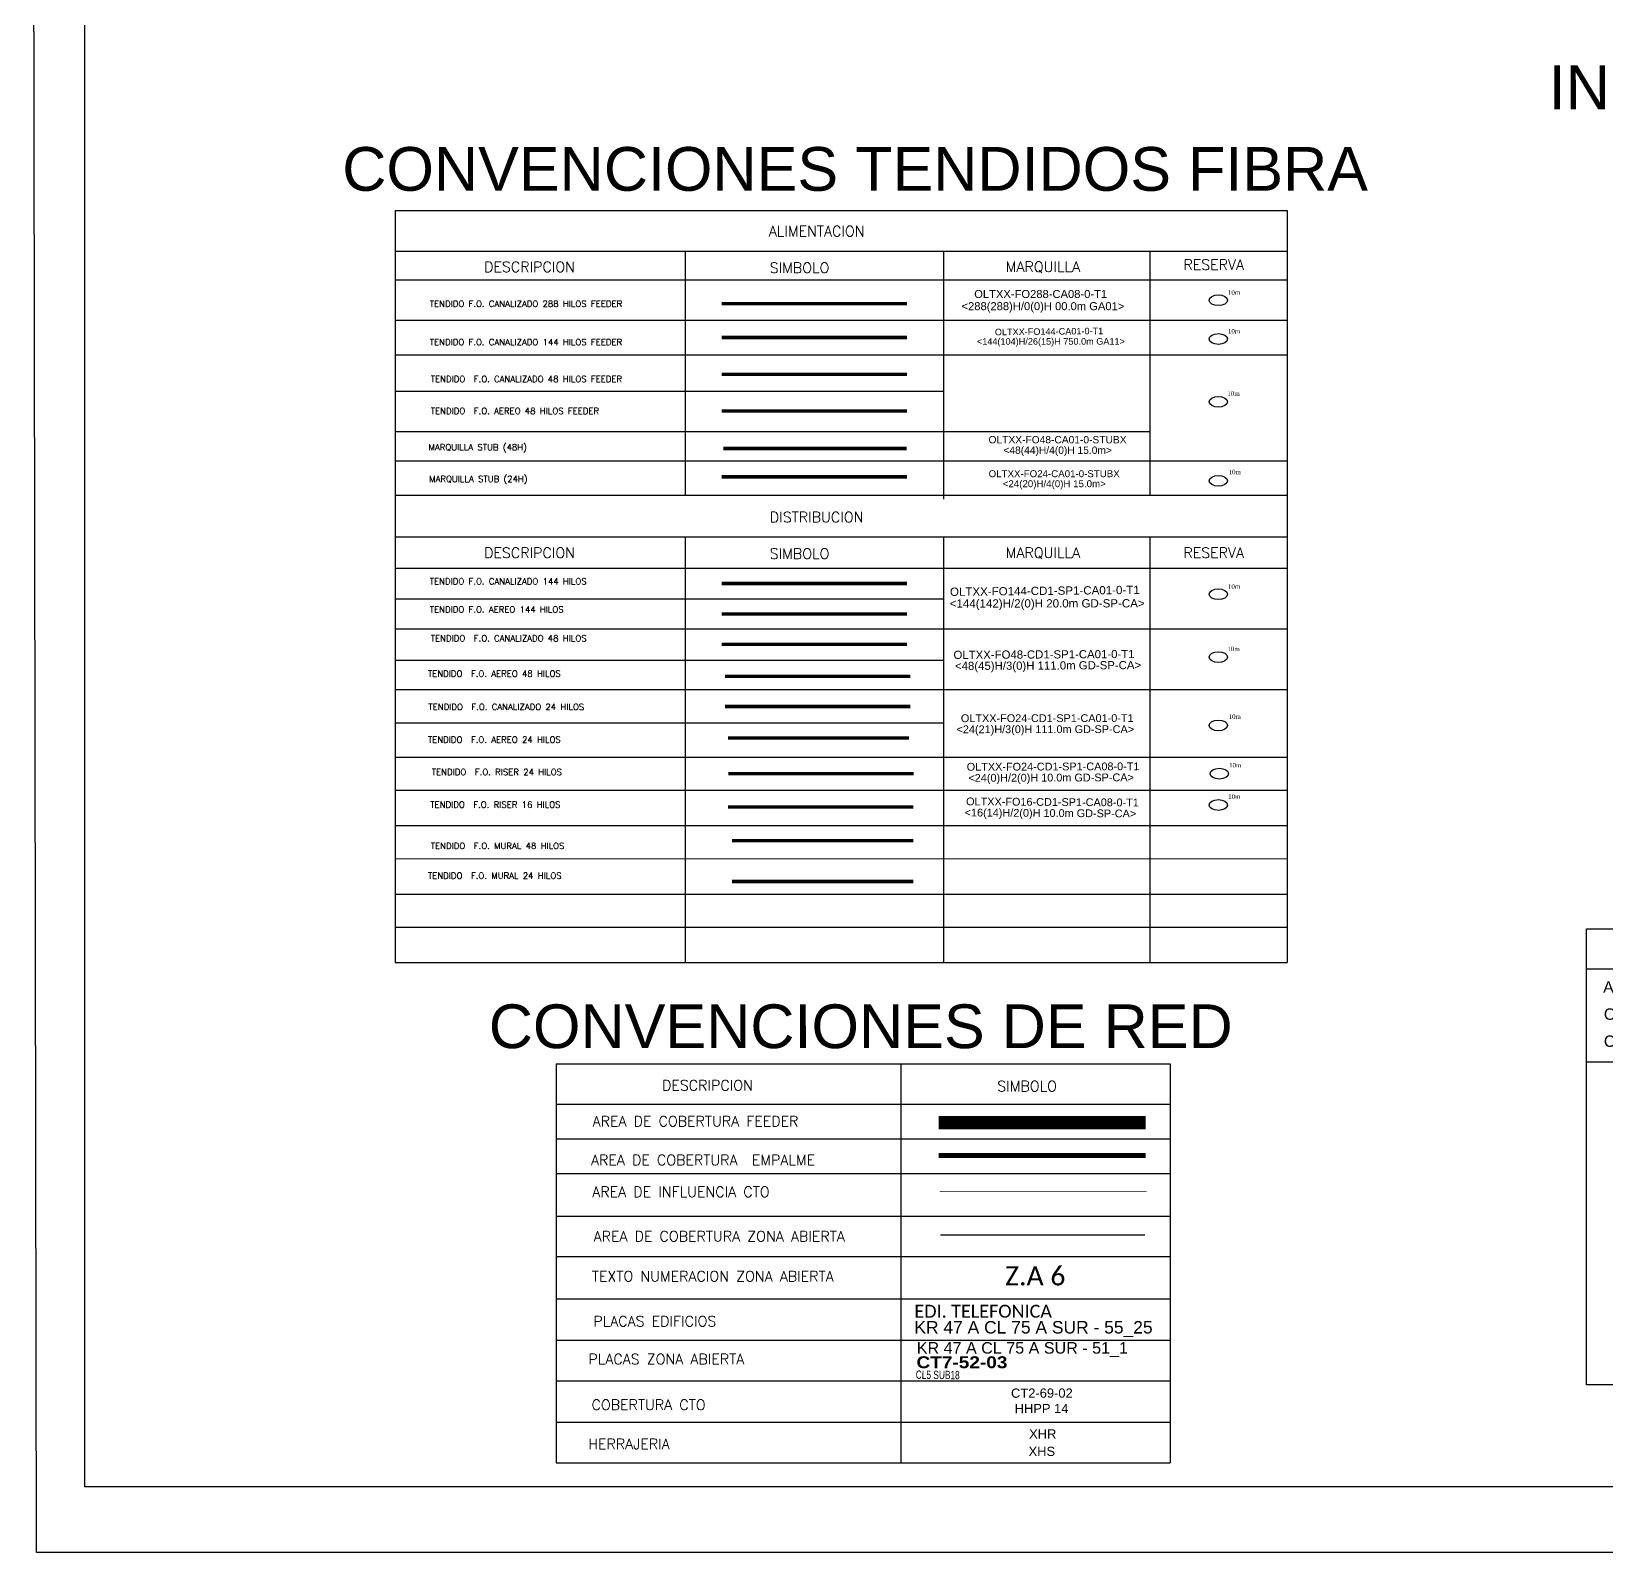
# Model space of a CAD drawing. Header units: inches. Extents: x -75.59 to -67.86, y 4.63 to 13.89.
# Drawn here: x -75.587852 to -75.587094, y 6.270697 to 6.271429 of the extents above; entities that cross this region are included whole.
import ezdxf
from ezdxf.enums import TextEntityAlignment as Align

# ---------------------------------------------------------------- set-up
doc = ezdxf.new("R2010")
doc.units = ezdxf.units.IN
doc.header["$MEASUREMENT"] = 0
doc.linetypes.add('DASHED', pattern=[0.75, 0.5, -0.25])
for name, color, linetype, lineweight in [('CB 144 H AER', 5, 'DASHED', 0), ('CB 24 H AER', 3, 'DASHED', 0), ('CB 24 H CAN', 3, 'Continuous', 0), ('CB 48 H AER', 1, 'DASHED', 0), ('CB 48 H AER_FEE', 1, 'DASHED', 0), ('CB 48 H CAN', 1, 'Continuous', 0), ('CB 48 H CAN_FEE', 1, 'Continuous', 0), ('CB RISER 16 H', 6, 'Continuous', 0), ('CB RISER 24 H', 6, 'Continuous', 0), ('MARQUILLA F.O 24', 3, 'Continuous', 0), ('MARQUILLA RISER 16', 6, 'Continuous', 0), ('MARQUILLA RISER 24', 6, 'Continuous', 0), ('MARQUILLA STUB', 3, 'Continuous', 15), ('MARQUILLA STUB 24', 3, 'Continuous', 15), ('MARQUILLA STUB 48', 1, 'Continuous', 15), ('TEXTO OBRA CIVIL', 1, 'Continuous', 0)]:
    doc.layers.add(name, color=color, linetype=linetype, lineweight=lineweight)
for name, color, linetype in [('CB 144 H CAN', 5, 'Continuous'), ('CB 144 H CAN_FEE', 5, 'Continuous'), ('CB 24 H MURAL', 3, 'Continuous'), ('CB 288 H CAN_FEE', 15, 'Continuous'), ('CB 48 H MURAL', 1, 'Continuous'), ('COBERTURA CTO', 30, 'Continuous'), ('COBERTURA EMPALME', 2, 'Continuous'), ('COBERTURA FEEDER', 122, 'Continuous'), ('COBERTURA ZONA ABIERTA', 30, 'Continuous'), ('HERRAJERIA', 30, 'Continuous'), ('MARQUILLA F.O 144', 5, 'Continuous'), ('MARQUILLA F.O 144_FEE', 5, 'Continuous'), ('MARQUILLA F.O 288_FEE', 15, 'Continuous'), ('MARQUILLA F.O 48', 1, 'Continuous'), ('PLACAS INT', 6, 'Continuous'), ('PLACAS ZONA ABIERTA', 8, 'Continuous'), ('RESERVA F.O 144', 5, 'Continuous'), ('RESERVA F.O 24', 3, 'Continuous'), ('RESERVA F.O 288', 15, 'Continuous'), ('RESERVA F.O 48', 1, 'Continuous'), ('RESERVA RISER F.O 16', 6, 'Continuous'), ('RESERVA RISER F.O 24', 6, 'Continuous'), ('TEXLABEL', 4, 'Continuous')]:
    doc.layers.add(name, color=color, linetype=linetype)
doc.styles.add('ARIAL', font='arial.ttf')
doc.styles.add('ARIAL_BLACK', font='')
doc.styles.add('BOOK', font='BOOKOS.TTF')
doc.styles.add('Legend', font='calibri.ttf')
doc.styles.add('romans', font='romans.shx', dxfattribs={"height": 0.5})
doc.styles.get("Standard").update_dxf_attribs({"font": 'arial.ttf'})
doc.styles.get('ARIAL_BLACK').set_extended_font_data('Arial Black', bold=True)
doc.linetypes.add('FENCELINE1', pattern='A,0.25,-0.1,[133,ltypeshp.shx,S=0.1,R=0,X=-0.1,Y=0],-0.1,1', length=1.45)

# ---------------------------------------------------------------- blocks, each defined once
blk = doc.blocks.new('MARQUILLA 24')
at = {"layer": 'MARQUILLA F.O 24', "style": 'ARIAL'}
for tag, height, oblique, p in [('IDENTIFICACIONCABLEFIBRA', 0.6981626117769962, 1.383453351877506e-09, (0, 0.5357137996027088)), ('CAPACIDADFIBRA', 0.6981626116966985, 8.300879983380582e-09, (-0.1794536483939737, -0.5439291556110764))]:
    blk.add_attdef(tag, text='', height=height, rotation=359.8296068828643, dxfattribs=dict(at, oblique=oblique)).set_placement(p, align=Align.MIDDLE)
blk = doc.blocks.new('MARQUILLA RISER 16')
at = {"layer": 'MARQUILLA RISER 16', "style": 'ARIAL'}
for tag, height, oblique, p in [('IDENTIFICACIONCABLEFIBRA', 0.4166479394754217, 1.383453351877506e-09, (0, 0.3197020966969616)), ('CAPACIDADFIBRA', 0.4166479394275017, 8.300879983380582e-09, (-0.1070939514320344, -0.3246048386730068))]:
    blk.add_attdef(tag, text='', height=height, rotation=359.829606883381, dxfattribs=dict(at, oblique=oblique)).set_placement(p, align=Align.MIDDLE)
blk = doc.blocks.new('MARQUILLA RISER 24')
at = {"layer": 'MARQUILLA RISER 24', "style": 'ARIAL'}
for tag, height, oblique, p in [('IDENTIFICACIONCABLEFIBRA', 0.4166479394754217, 1.383453351877506e-09, (0, 0.3197020966969616)), ('CAPACIDADFIBRA', 0.4166479394275017, 8.300879983380582e-09, (-0.1070939514320344, -0.3246048386730068))]:
    blk.add_attdef(tag, text='', height=height, rotation=359.829606883381, dxfattribs=dict(at, oblique=oblique)).set_placement(p, align=Align.MIDDLE)
blk = doc.blocks.new('*U489')
at = {"layer": 'MARQUILLA F.O 48', "style": 'ARIAL'}
for tag, height, oblique, p in [('IDENTIFICACIONCABLEFIBRA', 0.6981626117769962, 1.383453351877506e-09, (0.09175301971790974, 0.5448624500654446)), ('CAPACIDADFIBRA', 0.6981626116966985, 8.300879983380582e-09, (0.4337054083589464, -0.4916228507119778))]:
    blk.add_attdef(tag, text='', height=height, dxfattribs=dict(at, oblique=oblique)).set_placement(p, align=Align.MIDDLE)
blk = doc.blocks.new('PLACAS ZONA ABIERTA')
at = {"style": 'Legend'}
blk.add_text('CL 82 KR 79 - 03_3', height=9.999999999999996e-06, rotation=318.531676164398, dxfattribs=at).set_placement((-0.3734420614795608, -0.08028750239420576))
blk.add_attdef('NOMBRE_PREDIO', (0, 1.26844880572753), '', height=1.033109026708364, dxfattribs=at)
blk.add_attdef('DIRECCION_HHPP', (0, 0), '', height=1)
at = {"color": 215, "true_color": 0xa953a0, "style": 'ARIAL_BLACK'}
blk.add_attdef('CTO_ASOCIADA', (-0.02829619364968217, -1.263919226727536), '', height=1.033109026708364, dxfattribs=at)
at = {"color": 4, "width": 0.5609512004164231}
blk.add_attdef('SUBCLUSTER', text='', height=0.723176318695855, rotation=359.3318712310255, dxfattribs=at).set_placement((-0.09009229154242071, -2.181361449618537), (3.720037056192101, -2.225793560409346), align=Align.FIT)
at = {"color": 1, "flags": 1}
for tag, rotation, width, p, p2 in [('ATRIBUTO3', 359.661027574055, 0.5608408195662277, (0.02585137888564937, -3.107940409028018), (3.205474507582903, -3.126751866864782)), ('ATRIBUTO1', 359.5617923517989, 0.5711313144517894, (4.311835399562538, -2.199850211619659), (7.549761281152875, -2.224614889994517))]:
    blk.add_attdef(tag, text='', height=0.723176318695855, rotation=rotation, dxfattribs=dict(at, width=width)).set_placement(p, p2, align=Align.FIT)
at = {"color": 1, "width": 0.5609512004164231, "flags": 1}
blk.add_attdef('ATRIBUTO2', (7.891415999664378, -2.249992096587606), '', height=0.723176318695855, rotation=359.3318712310255, dxfattribs=at)
blk = doc.blocks.new('*U476')
at = {"layer": 'MARQUILLA STUB 24'}
for tag, height, style, p in [('DISTANCIATF', 1.8, 'romans', (0, 3.97687828387734)), ('CAPACIDADFIBRA', 1.6, 'ARIAL', (-4.547e-13, 1.535718535047635)), ('IDENTIFICACIONCABLEFIBRA', 1.6, 'ARIAL', (0, -1.402538520373125))]:
    blk.add_attdef(tag, text='', height=height, dxfattribs=dict(at, style=style)).set_placement(p, align=Align.MIDDLE)
blk = doc.blocks.new('MARQUILLA 144')
at = {"layer": 'MARQUILLA F.O 144', "style": 'ARIAL', "oblique": 1.383453351877506e-09}
blk.add_attdef('IDENTIFICACIONCABLEFIBRA', text='', height=0.6981626117769962, rotation=0.559875734261456, dxfattribs=at).set_placement((0.04219974612351507, 0.6298871603794396), align=Align.MIDDLE)
at = {"layer": 'MARQUILLA F.O 144', "style": 'ARIAL', "oblique": 8.300879983380582e-09}
blk.add_attdef('CAPACIDADFIBRA', text='', height=0.6981626116966985, dxfattribs=at).set_placement((0.2396590651478618, -0.5193817322142422), align=Align.MIDDLE)
blk = doc.blocks.new('RESERVA RISER 16')
at = {"layer": 'RESERVA RISER F.O 16', "linetype": 'ByBlock', "lineweight": 30}
blk.add_ellipse((0, 0), major_axis=(1.155851281713483, 0.0003712607545550343), ratio=0.5873088644412812, dxfattribs=at)
at = {"layer": 'RESERVA RISER F.O 16', "lineweight": 0, "style": 'BOOK'}
blk.add_attdef('RESERVA', (1.22577016975265, 0.7820944233098999), '', height=0.5725093120969081, rotation=0.03902316617520105, dxfattribs=at)
blk = doc.blocks.new('RESERVA 24 RISER')
at = {"layer": 'RESERVA RISER F.O 24', "linetype": 'ByBlock', "lineweight": 30}
blk.add_ellipse((0.1200862032844725, -0.09794149747779102), major_axis=(1.155851281713483, 0.0003712607545550343), ratio=0.5873088644412812, dxfattribs=at)
at = {"layer": 'RESERVA RISER F.O 24', "lineweight": 0, "style": 'BOOK'}
blk.add_attdef('RESERVA', (1.345856373037122, 0.6841529258321088), '', height=0.5725093120969081, rotation=0.03902316617520105, dxfattribs=at)
blk = doc.blocks.new('*U474')
at = {"layer": 'RESERVA F.O 144', "linetype": 'ByBlock', "lineweight": 30}
blk.add_ellipse((0, 0), major_axis=(1.155851281713483, 0.0003712607545550343), ratio=0.5873088644412812, dxfattribs=at)
at = {"layer": 'RESERVA F.O 144', "lineweight": 0, "style": 'BOOK'}
blk.add_attdef('RESERVA', (1.19554293807596, 0.6921860808506608), '', height=0.5725093120969081, rotation=0.03902316617520105, dxfattribs=at)
blk = doc.blocks.new('*U394')
at = {"layer": 'RESERVA F.O 48', "linetype": 'ByBlock', "lineweight": 30}
blk.add_ellipse((0, 0), major_axis=(1.155851281713483, 0.0003712607545550343), ratio=0.5873088644412812, dxfattribs=at)
at = {"layer": 'RESERVA F.O 48', "lineweight": 0, "style": 'BOOK'}
blk.add_attdef('RESERVA', (1.129388771834783, 0.7587690510554239), '', height=0.5725093120969081, rotation=0.03902316617520105, dxfattribs=at)
blk = doc.blocks.new('RESERVA 24')
at = {"layer": 'RESERVA F.O 24', "linetype": 'ByBlock', "lineweight": 30}
blk.add_ellipse((0, 0), major_axis=(1.155851281713483, 0.0003712607545550343), ratio=0.5873088644412812, dxfattribs=at)
at = {"layer": 'RESERVA F.O 24', "lineweight": 0, "style": 'BOOK'}
blk.add_attdef('RESERVA', (1.280572414631024, 0.8326158835552633), '', height=0.5725093120969081, rotation=0.03902316826273409, dxfattribs=at)
blk = doc.blocks.new('MARQUILLA STUB 24')
at = {"layer": 'MARQUILLA STUB'}
for tag, height, style, p in [('DISTANCIATF', 1.8, 'romans', (0, 3.97687828387734)), ('CAPACIDADFIBRA', 1.6, 'ARIAL', (-4.547e-13, 1.535718535047635)), ('IDENTIFICACIONCABLEFIBRA', 1.6, 'ARIAL', (0, -1.402538520373125))]:
    blk.add_attdef(tag, text='', height=height, dxfattribs=dict(at, style=style)).set_placement(p, align=Align.MIDDLE)
blk = doc.blocks.new('PLACAS INT')
at = {"style": 'Legend'}
blk.add_attdef('NOMBRE_PREDIO', (0, 1.26844880572753), '', height=1.033109026708364, dxfattribs=at)
blk.add_attdef('DIRECCION_HHPP', (0, 0), '', height=1)
at = {"color": 215, "true_color": 0xa953a0, "style": 'ARIAL_BLACK'}
blk.add_attdef('CTO_ASOCIADA', (-0.02829619364968217, -1.263919226727536), '', height=1.033109026708364, dxfattribs=at)
at = {"color": 4, "width": 0.5703515373356813}
blk.add_attdef('SUBCLUSTER', text='', height=0.723176318695855, rotation=359.3318712310255, dxfattribs=at).set_placement((-0.09009229154242071, -2.181361449618537), (3.720037056192101, -2.225793560409346), align=Align.FIT)
at = {"color": 1, "flags": 1}
for tag, rotation, width, p, p2 in [('ATRIBUTO3', 359.661027574055, 0.5562246845147344, (0.02585137888564937, -3.107940409028018), (3.205474507582903, -3.126751866864782)), ('ATRIBUTO1', 359.5617923517989, 0.5989010181388879, (4.311835399562538, -2.199850211619659), (7.549761281152875, -2.224614889994517))]:
    blk.add_attdef(tag, text='', height=0.723176318695855, rotation=rotation, dxfattribs=dict(at, width=width)).set_placement(p, p2, align=Align.FIT)
at = {"color": 1, "width": 0.5609512004164231, "flags": 1}
blk.add_attdef('ATRIBUTO2', (7.891415999664378, -2.249992096587606), '', height=0.723176318695855, rotation=359.3318712310255, dxfattribs=at)
at = {"layer": 'TEXLABEL', "style": 'Legend'}
blk.add_text('CL 82 KR 79 - 03_3', height=9.999999999999996e-06, rotation=318.531676164398, dxfattribs=at).set_placement((-0.3734420614795608, -0.08028750239420576))
blk = doc.blocks.new('MARQUILLA F.O 144_FEE')
at = {"layer": 'MARQUILLA F.O 144', "style": 'ARIAL', "oblique": 1.383453351877506e-09}
blk.add_attdef('IDENTIFICACIONCABLEFIBRA', text='', height=0.6981626117769962, rotation=0.559875734261456, dxfattribs=at).set_placement((0.04219974612351507, 0.6298871603794396), align=Align.MIDDLE)
at = {"layer": 'MARQUILLA F.O 144', "style": 'ARIAL', "oblique": 8.300879983380582e-09}
blk.add_attdef('CAPACIDADFIBRA', text='', height=0.6981626116966985, dxfattribs=at).set_placement((0.2396590651478618, -0.5193817322142422), align=Align.MIDDLE)
blk = doc.blocks.new('MARQUILLA F.O 288_FEE')
at = {"layer": 'MARQUILLA F.O 288_FEE', "color": 15, "style": 'ARIAL'}
for tag, height, oblique, p in [('IDENTIFICACIONCABLEFIBRA', 0.6981626117769962, 1.383453351877506e-09, (7.467895379973733, 1.811120657250433)), ('CAPACIDADFIBRA', 0.6981626116966985, 8.300879983380582e-09, (7.66535469899808, 0.6618517646567508))]:
    blk.add_attdef(tag, text='', height=height, dxfattribs=dict(at, oblique=oblique)).set_placement(p, align=Align.MIDDLE)
blk = doc.blocks.new('RESERVA 288')
at = {"layer": 'RESERVA F.O 288', "linetype": 'ByBlock', "lineweight": 30}
blk.add_ellipse((0, 0), major_axis=(1.155851281713483, 0.0003712607545550343), ratio=0.5873088644412812, dxfattribs=at)
at = {"layer": 'RESERVA F.O 288', "lineweight": 0, "style": 'BOOK'}
blk.add_attdef('RESERVA', (1.19554293807596, 0.6921860808506608), '', height=0.5725093120969081, rotation=0.03902316576059289, dxfattribs=at)

msp = doc.modelspace()

# ---------------------------------------------------------------- linework, layer by layer
for p, q in [((-75.58767706593865, 6.271343121128536), (-75.58724798241413, 6.271343106611835)), ((-75.58767706593865, 6.271323642569638), (-75.58724798241413, 6.27132362411258)), ((-75.58767706593865, 6.271290360295649), (-75.58724798241413, 6.271290341838818)), ((-75.58767706593865, 6.271273679388384), (-75.58724798241413, 6.271273660931553)), ((-75.58767706727015, 6.271256186346688), (-75.58741338219518, 6.271256175004152)), ((-75.58767706727015, 6.27123682013517), (-75.58731404156045, 6.271236804519643)), ((-75.58767706593865, 6.271186090819453), (-75.58724798241413, 6.271186072362394)), ((-75.58767706593865, 6.271156321970392), (-75.58741338087823, 6.271156310627856)), ((-75.58767706727015, 6.271141822352644), (-75.58724798241413, 6.271141803895586)), ((-75.58767706727015, 6.271126792217598), (-75.58741338220973, 6.271126780875062)), ((-75.58767706727015, 6.271112760057446), (-75.58724798241413, 6.271112741600388)), ((-75.58767706727015, 6.271096641668561), (-75.58741338220973, 6.271096630326025)), ((-75.58767706992724, 6.271080207831898), (-75.58724798241413, 6.271080189381888)), ((-75.58767707148702, 6.271064276905332), (-75.58724798241413, 6.271064258448047)), ((-75.58767707281807, 6.27104724950014), (-75.58724798241413, 6.271047231042854)), ((-75.58767706749843, 6.27103131857328), (-75.58724797842554, 6.271031300115994)), ((-75.58767706882948, 6.271014291168087), (-75.58724797842554, 6.271014272710802)), ((-75.58767706350984, 6.270998360241227), (-75.58724797443695, 6.270998341783941)), ((-75.58767706484089, 6.270981332836034), (-75.58724797443695, 6.270981314378749)), ((-75.58759973974647, 6.270932632479988), (-75.5873043140481, 6.270932619772528)), ((-75.58759973974647, 6.27091315392109), (-75.5873043140481, 6.270913141213403)), ((-75.58759973974647, 6.270896473026103), (-75.5873043140481, 6.270896460318643)), ((-75.58759973974647, 6.270879792118838), (-75.5873043140481, 6.270879779411378)), ((-75.58759973974647, 6.270859358016613), (-75.5873043140481, 6.270859345308925)), ((-75.58759974107797, 6.270839923610954), (-75.5873043140481, 6.270839910903267)), ((-75.58759974107797, 6.270819552535575), (-75.5873043140481, 6.270819539827888)), ((-75.58759974107797, 6.270799622447801), (-75.5873043140481, 6.270799609740114)), ((-75.58759974107797, 6.270780098067196), (-75.5873043140481, 6.270780085359509)), ((-75.58759974277132, 6.270760167979494), (-75.58730431574145, 6.270760155271806)), ((-75.58759974277132, 6.270740643598889), (-75.58730431574145, 6.270740630891201))]:
    msp.add_line(p, q)
at = {"color": 2}
for points in [[(-75.58785206834115, 6.272161042714104), (-75.58607494615559, 6.272161042714104), (-75.58607250980118, 6.27069748740523), (-75.58784963198674, 6.27069748740523)], [(-75.58782636519187, 6.272135339564827), (-75.58610064930532, 6.272135339564827), (-75.58610064930532, 6.270729151583386), (-75.58782636519187, 6.270729151583386)]]:
    msp.add_lwpolyline(points, close=True, dxfattribs=at)
for points in [[(-75.58767706593865, 6.271343121128536), (-75.58767706593865, 6.27098133283608)], [(-75.58724798241413, 6.271343106611835), (-75.58724798241413, 6.270981314379093)], [(-75.58753756952349, 6.271323636569247), (-75.58753756952349, 6.27120611975293)], [(-75.58741338219518, 6.27132363122733), (-75.58741338219518, 6.271204242501523)], [(-75.58731403650587, 6.271323626953898), (-75.58731404156045, 6.27120611975293)], [(-75.58753756952349, 6.271186084819061), (-75.58753756952349, 6.270981326835657)], [(-75.58741338219518, 6.271186079477144), (-75.58741338219518, 6.270981321493747)], [(-75.58731404156045, 6.271186075203883), (-75.58731404156045, 6.270981317220621)], [(-75.58710395007262, 6.270978265184351), (-75.58680262212107, 6.270978265184351)], [(-75.58743392808482, 6.270932627334294), (-75.58743392808482, 6.270740636466432)], [(-75.5873043140481, 6.270932627334294), (-75.5873043140481, 6.27074063089113)], [(-75.58710395007262, 6.270933604040704), (-75.58680310957203, 6.270933604040704)]]:
    msp.add_lwpolyline(points)
at = {"linetype": 'Continuous'}
for points in [[(-75.58767706593865, 6.271309718845129), (-75.58724798241413, 6.271309718845129)], [(-75.58767706593865, 6.271222721131932), (-75.58724798241413, 6.271222721131932)], [(-75.58767706593865, 6.27120611975293), (-75.58724798241413, 6.27120611975293)], [(-75.58767706593865, 6.271171124817426), (-75.58724836710446, 6.271171124817426)]]:
    msp.add_lwpolyline(points, dxfattribs=at)
msp.add_lwpolyline([(-75.58710395007262, 6.270997518738807), (-75.58680304048818, 6.270997518738807), (-75.58680304048818, 6.270778220768091), (-75.58710395007262, 6.270778220768091)], close=True)
at = {"color": 0}
msp.add_lwpolyline([(-75.5875997345313, 6.27093263247976), (-75.58759974277132, 6.270740643598889)], dxfattribs=at)
at = {"layer": 'CB 144 H AER', "ltscale": 1e-05, "const_width": 1.655566478337226e-06}
msp.add_lwpolyline([(-75.58752001202802, 6.271149035194559), (-75.58743082298324, 6.271149035194559)], dxfattribs=at)
at = {"layer": 'CB 144 H CAN', "const_width": 1.655566478337226e-06}
msp.add_lwpolyline([(-75.58752001202802, 6.271163710550248), (-75.58743082298324, 6.271163710550248)], dxfattribs=at)
at = {"layer": 'CB 144 H CAN_FEE', "const_width": 1.655566478337226e-06}
msp.add_lwpolyline([(-75.5875200715714, 6.271282061430527), (-75.58743088252662, 6.271282061430527)], dxfattribs=at)
at = {"layer": 'CB 24 H AER', "ltscale": 1e-05, "const_width": 1.655566478337226e-06}
msp.add_lwpolyline([(-75.58751699839857, 6.271089320266399), (-75.58742987144885, 6.271089320266399)], dxfattribs=at)
at = {"layer": 'CB 24 H CAN'}
for points, const_width in [([(-75.58752005921538, 6.271215008560216), (-75.58743087148801, 6.271215008560216)], 1.848137180350531e-06), ([(-75.58751850521318, 6.271104530208231), (-75.58742931616882, 6.271104530208231)], 1.655566478337226e-06)]:
    msp.add_lwpolyline(points, dxfattribs=dict(at, const_width=const_width))
at = {"layer": 'CB 24 H MURAL', "linetype": 'FENCELINE1', "ltscale": 2e-05, "const_width": 1.655566478337226e-06}
msp.add_lwpolyline([(-75.58751503407973, 6.271020301653164), (-75.58742790713, 6.271020301653164)], dxfattribs=at)
at = {"layer": 'CB 288 H CAN_FEE', "const_width": 1.655566478337226e-06}
msp.add_lwpolyline([(-75.58752007087129, 6.271298335136692), (-75.5874308818267, 6.271298335136692)], dxfattribs=at)
at = {"layer": 'CB 48 H AER', "ltscale": 1e-05, "const_width": 1.655566478337226e-06}
msp.add_lwpolyline([(-75.58751850521318, 6.271119038298722), (-75.58742931616885, 6.271119038298722)], dxfattribs=at)
at = {"layer": 'CB 48 H AER_FEE', "ltscale": 1e-05, "const_width": 1.655566478337226e-06}
msp.add_lwpolyline([(-75.5875200730946, 6.271246645494913), (-75.58743088405026, 6.271246645494913)], dxfattribs=at)
at = {"layer": 'CB 48 H CAN'}
for points, const_width in [([(-75.58751929200652, 6.271228611204756), (-75.58743105951523, 6.271228611204756)], 1.848137180350531e-06), ([(-75.58752001202802, 6.271134424904059), (-75.58743082298344, 6.271134424904059)], 1.655566478337226e-06)]:
    msp.add_lwpolyline(points, dxfattribs=dict(at, const_width=const_width))
at = {"layer": 'CB 48 H CAN_FEE', "const_width": 1.655566478337226e-06}
msp.add_lwpolyline([(-75.58752007233468, 6.271264314592586), (-75.5874308832901, 6.271264314592586)], dxfattribs=at)
at = {"layer": 'CB 48 H MURAL', "linetype": 'FENCELINE1', "ltscale": 2e-05, "const_width": 1.655566478337226e-06}
msp.add_lwpolyline([(-75.58751503407973, 6.271039909763709), (-75.58742790713, 6.271039909763709)], dxfattribs=at)
at = {"layer": 'CB RISER 16 H', "const_width": 1.655566478337226e-06}
msp.add_lwpolyline([(-75.5875170599429, 6.27105613326398), (-75.58742787089837, 6.27105613326398)], dxfattribs=at)
at = {"layer": 'CB RISER 24 H', "const_width": 1.655566478337226e-06}
msp.add_lwpolyline([(-75.58751687786777, 6.271072184084173), (-75.58742768882338, 6.271072184084173)], dxfattribs=at)
at = {"layer": 'COBERTURA CTO', "const_width": 3.168065908659498e-07}
msp.add_lwpolyline([(-75.58741521396668, 6.270871133441195), (-75.58731565071038, 6.270871133441195)], dxfattribs=at)
at = {"layer": 'COBERTURA EMPALME', "const_width": 2.4e-06}
msp.add_lwpolyline([(-75.58741564496667, 6.270888445206727), (-75.58731608170991, 6.270888445206727)], dxfattribs=at)
at = {"layer": 'COBERTURA FEEDER', "const_width": 6.336131817318997e-06}
msp.add_lwpolyline([(-75.58741564363562, 6.270904280365092), (-75.58731608037932, 6.270904280365092)], dxfattribs=at)
at = {"layer": 'COBERTURA ZONA ABIERTA', "const_width": 7.62939453125e-07}
msp.add_lwpolyline([(-75.58741484064593, 6.27085025486527), (-75.58731645678371, 6.27085025486527)], dxfattribs=at)

# ---------------------------------------------------------------- block references
at = {"layer": 'MARQUILLA F.O 144'}
ref = msp.add_blockref('MARQUILLA 144', (-75.58736482759156, 6.271156597735154), dxfattribs=dict(at, xscale=5.689600001679182e-06, yscale=5.689600001679182e-06, zscale=5.689600001679182e-06))
ref.add_attrib('IDENTIFICACIONCABLEFIBRA', 'OLTXX-FO144-CD1-SP1-CA01-0-T1', dxfattribs={"height": 3.972265997138735e-06, "rotation": 0.6015589156959618, "style": 'ARIAL'}).set_placement((-75.58736459009924, 6.27116018171487), align=Align.MIDDLE)
ref.add_attrib('CAPACIDADFIBRA', '<144(142)H/2(0)H 20.0m GD-SP-CA>', dxfattribs={"height": 3.972265996681875e-06, "rotation": 0.04168318085006971, "style": 'ARIAL'}).set_placement((-75.58736346187797, 6.271153643653634), align=Align.MIDDLE)
at = {"layer": 'MARQUILLA F.O 144_FEE'}
ref = msp.add_blockref('MARQUILLA F.O 144_FEE', (-75.58736275519588, 6.271282113081388), dxfattribs=dict(at, xscale=4.497052631905995e-06, yscale=4.497052631905995e-06, zscale=4.497052631905995e-06))
ref.add_attrib('IDENTIFICACIONCABLEFIBRA', 'OLTXX-FO144-CA01-0-T1', dxfattribs={"height": 3.139674010790101e-06, "rotation": 0.601558915687247, "style": 'ARIAL'}).set_placement((-75.58736256748206, 6.27128494585433), align=Align.MIDDLE)
ref.add_attrib('CAPACIDADFIBRA', '<144(104)H/26(15)H 750.0m GA11>', dxfattribs={"height": 3.139674010428998e-06, "rotation": 0.04168318084641207, "style": 'ARIAL'}).set_placement((-75.58736167573758, 6.27127977817909), align=Align.MIDDLE)
at = {"layer": 'MARQUILLA F.O 24', "xscale": 5.360946087982283e-06, "yscale": 5.360946087982283e-06, "zscale": 5.360946087982283e-06, "rotation": 0.2217633693697203}
msp.add_blockref('MARQUILLA 24', (-75.5873634177893, 6.271096035349339), dxfattribs=at).add_auto_attribs({'CAPACIDADFIBRA': '<24(21)H/3(0)H 111.0m GD-SP-CA>', 'IDENTIFICACIONCABLEFIBRA': 'OLTXX-FO24-CD1-SP1-CA01-0-T1'})
at = {"layer": 'MARQUILLA F.O 288_FEE', "xscale": 5.513556462239581e-06, "yscale": 5.513556462239581e-06, "zscale": 5.513556462239581e-06}
msp.add_blockref('MARQUILLA F.O 288_FEE', (-75.58740776596824, 6.27129299061139), dxfattribs=at).add_auto_attribs({'IDENTIFICACIONCABLEFIBRA': 'OLTXX-FO288-CA08-0-T1', 'CAPACIDADFIBRA': '<288(288)H/0(0)H 00.0m GA01>'})
msp.add_blockref('MARQUILLA F.O 288_FEE', (-75.58740776596824, 6.27129299061139), dxfattribs=at).add_auto_attribs({'IDENTIFICACIONCABLEFIBRA': 'OLTXX-FO288-CA08-0-T1', 'CAPACIDADFIBRA': '<288(288)H/0(0)H 00.0m GA01>'})
at = {"layer": 'MARQUILLA F.O 48', "ltscale": 1e-05, "xscale": 5.620018180611501e-06, "yscale": 5.620018180611501e-06, "zscale": 5.620018180611501e-06, "rotation": 0.2794940848691214}
msp.add_blockref('*U489', (-75.58736548575857, 6.271126509629373), dxfattribs=at).add_auto_attribs({'IDENTIFICACIONCABLEFIBRA': 'OLTXX-FO48-CD1-SP1-CA01-0-T1', 'CAPACIDADFIBRA': '<48(45)H/3(0)H 111.0m GD-SP-CA>'})
at = {"layer": 'MARQUILLA RISER 16', "xscale": 8.983152843846437e-06, "yscale": 8.983152843846437e-06, "zscale": 8.983152843846437e-06, "rotation": 359.798801887044}
msp.add_blockref('MARQUILLA RISER 16', (-75.58736093387886, 6.271055704955182), dxfattribs=at).add_auto_attribs({'IDENTIFICACIONCABLEFIBRA': 'OLTXX-FO16-CD1-SP1-CA08-0-T1', 'CAPACIDADFIBRA': '<16(14)H/2(0)H 10.0m GD-SP-CA>'})
at = {"layer": 'MARQUILLA RISER 24', "xscale": 8.98315284384642e-06, "yscale": 8.98315284384642e-06, "zscale": 8.98315284384642e-06, "rotation": 0.3517593200262787}
msp.add_blockref('MARQUILLA RISER 24', (-75.58736060555768, 6.271072753792471), dxfattribs=at).add_auto_attribs({'IDENTIFICACIONCABLEFIBRA': 'OLTXX-FO24-CD1-SP1-CA08-0-T1', 'CAPACIDADFIBRA': '<24(0)H/2(0)H 10.0m GD-SP-CA>'})
at = {"layer": 'MARQUILLA STUB 24'}
ref = msp.add_blockref('MARQUILLA STUB 24', (-75.58736009266978, 6.271219439446008), dxfattribs=dict(at, xscale=2.08923663581111e-06, yscale=2.08923663581111e-06, zscale=2.08923663581111e-06))
ref.add_attrib('IDENTIFICACIONCABLEFIBRA', 'OLTXX-FO24-CA01-0-STUBX', dxfattribs={"height": 3.342778617297774e-06, "style": 'ARIAL'}).set_placement((-75.58736009266978, 6.271216509211247), align=Align.MIDDLE)
ref.add_attrib('CAPACIDADFIBRA', '<24(20)H/4(0)H 15.0m>', dxfattribs={"height": 3.342778617297774e-06, "style": 'ARIAL'}).set_placement((-75.58736004784551, 6.271211288219203), align=Align.MIDDLE)
at = {"layer": 'MARQUILLA STUB 48'}
ref = msp.add_blockref('*U476', (-75.58735847436647, 6.27123597432761), dxfattribs=dict(at, xscale=2.2e-06, yscale=2.2e-06, zscale=2.2e-06))
ref.add_attrib('IDENTIFICACIONCABLEFIBRA', 'OLTXX-FO48-CA01-0-STUBX', dxfattribs={"height": 3.519999999999998e-06, "style": 'ARIAL'}).set_placement((-75.58735847436647, 6.271232888742916), align=Align.MIDDLE)
ref.add_attrib('CAPACIDADFIBRA', '<48(44)H/4(0)H 15.0m>', dxfattribs={"height": 3.519999999999998e-06, "style": 'ARIAL'}).set_placement((-75.58735842716597, 6.271227390953855), align=Align.MIDDLE)
at = {"layer": 'PLACAS INT', "xscale": 6.000000000000002e-06, "yscale": 6.000000000000002e-06, "zscale": 6.000000000000002e-06}
msp.add_blockref('PLACAS INT', (-75.58742734508115, 6.270802850609969), dxfattribs=at).add_auto_attribs({'DIRECCION_HHPP': 'KR 47 A CL 75 A SUR - 55_25', 'NOMBRE_PREDIO': 'EDI. TELEFONICA'})
at = {"layer": 'PLACAS ZONA ABIERTA'}
ref = msp.add_blockref('PLACAS ZONA ABIERTA', (-75.58742619162612, 6.2707931643359), dxfattribs=dict(at, xscale=5.544007051411591e-06, yscale=5.544007051411591e-06, zscale=5.544007051411591e-06))
ref.add_attrib('DIRECCION_HHPP', 'KR 47 A CL 75 A SUR - 51_1', (-75.58742619162612, 6.2707931643359), dxfattribs={"layer": '0', "height": 5.544007051411592e-06})
ref.add_attrib('CTO_ASOCIADA', 'CT7-52-03', (-75.58742634850041, 6.270786157158795), dxfattribs={"layer": '0', "color": 215, "true_color": 0xa953a0, "height": 5.72756372894814e-06, "style": 'ARIAL_BLACK'})
ref.add_attrib('SUBCLUSTER', 'CL5 SUB18', dxfattribs={"layer": '0', "color": 4, "height": 4.009294610263697e-06, "rotation": 359.3318712313167, "width": 0.7142208068051731}).set_placement((-75.58742669109841, 6.270781070852641), (-75.58740556771446, 6.270780824520706), align=Align.FIT)
at = {"layer": 'RESERVA F.O 144', "xscale": 3.81e-06, "yscale": 3.81e-06, "zscale": 3.81e-06}
for p in [(-75.58728108071098, 6.271281327013576), (-75.58728108071098, 6.271158528454731)]:
    msp.add_blockref('*U474', p, dxfattribs=at).add_auto_attribs({'RESERVA': '10m'})
at = {"layer": 'RESERVA F.O 24', "xscale": 3.81e-06, "yscale": 3.81e-06, "zscale": 3.81e-06}
for p in [(-75.58728108071098, 6.271213087929554), (-75.58728108071098, 6.27109539033328)]:
    msp.add_blockref('RESERVA 24', p, dxfattribs=at).add_auto_attribs({'RESERVA': '10m'})
at = {"layer": 'RESERVA F.O 288', "xscale": 3.81e-06, "yscale": 3.81e-06, "zscale": 3.81e-06}
msp.add_blockref('RESERVA 288', (-75.58728108071098, 6.271299981871892), dxfattribs=at).add_auto_attribs({'RESERVA': '10m'})
msp.add_blockref('RESERVA 288', (-75.58728108071098, 6.271299981871892), dxfattribs=at).add_auto_attribs({'RESERVA': '10m'})
at = {"layer": 'RESERVA F.O 48', "xscale": 3.81e-06, "yscale": 3.81e-06, "zscale": 3.81e-06}
for p in [(-75.58728108071098, 6.271251076707068), (-75.58728108071098, 6.271251076707068), (-75.58728108071098, 6.271128278148223), (-75.58728108071098, 6.271128278148223)]:
    msp.add_blockref('*U394', p, dxfattribs=at).add_auto_attribs({'RESERVA': '10m'})
at = {"layer": 'RESERVA RISER F.O 16', "xscale": 3.81e-06, "yscale": 3.81e-06, "zscale": 3.81e-06}
msp.add_blockref('RESERVA RISER 16', (-75.58728108071098, 6.271057107550729), dxfattribs=at).add_auto_attribs({'RESERVA': '10m'})
at = {"layer": 'RESERVA RISER F.O 24', "xscale": 3.81e-06, "yscale": 3.81e-06, "zscale": 3.81e-06}
msp.add_blockref('RESERVA 24 RISER', (-75.58728108071098, 6.271072562157411), dxfattribs=at).add_auto_attribs({'RESERVA': '10m'})

# ---------------------------------------------------------------- texts
for s, p in [('INFRAESTRUCTURA PRIVADA', (-75.58712216417578, 6.271391875116525)), ('CONVENCIONES TENDIDOS FIBRA', (-75.58770258060439, 6.271352621306574)), ('CONVENCIONES DE RED', (-75.58763207826081, 6.270940132497242))]:
    msp.add_text(s, height=2.10536696556808e-05, rotation=0.001263332142139493).set_placement(p)
at = {"color": 0, "style": 'romans'}
for s, height, p in [('ALIMENTACION', 5e-06, (-75.5874973987355, 6.271333198680719)), ('TENDIDO F.O. CANALIZADO 288 HILOS FEEDER', 3e-06, (-75.58766047606771, 6.271298257217819)), ('TENDIDO F.O. CANALIZADO 144 HILOS FEEDER', 3e-06, (-75.58766047739876, 6.271279820694287)), ('TENDIDO  F.O. CANALIZADO 48 HILOS FEEDER', 3e-06, (-75.58766000330918, 6.271262058186363)), ('TENDIDO  F.O. AEREO 48 HILOS FEEDER', 3e-06, (-75.58766000330918, 6.271246723142991)), ('MARQUILLA STUB (48H)', 3e-06, (-75.58766107764843, 6.271229273443947)), ('MARQUILLA STUB (24H)', 3e-06, (-75.58766075292972, 6.271214000284187)), ('DISTRIBUCION', 5e-06, (-75.58749687342272, 6.271195646930534)), ('TENDIDO F.O. CANALIZADO 144 HILOS', 3e-06, (-75.58766047739876, 6.271164740787396)), ('TENDIDO F.O. AEREO 144 HILOS', 3e-06, (-75.58766047739876, 6.271151192618942)), ('TENDIDO  F.O. CANALIZADO 48 HILOS', 3e-06, (-75.58766000330918, 6.271137348726239)), ('TENDIDO  F.O. AEREO 48 HILOS', 3e-06, (-75.58766135704612, 6.271120319459993)), ('TENDIDO  F.O. CANALIZADO 24 HILOS', 3e-06, (-75.58766115129295, 6.271104334596527)), ('TENDIDO  F.O. AEREO 24 HILOS', 3e-06, (-75.58766135704612, 6.271088565194401)), ('TENDIDO  F.O. RISER 24 HILOS', 3e-06, (-75.58765948755611, 6.271072951937282)), ('TENDIDO  F.O. RISER 16 HILOS', 3e-06, (-75.58766021680306, 6.2710573078035)), ('TENDIDO  F.O. MURAL 48 HILOS', 3e-06, (-75.58766000330918, 6.27103747720771)), ('TENDIDO  F.O. MURAL 24 HILOS', 3e-06, (-75.58766135704612, 6.271023098859968)), ('AREA DE COBERTURA FEEDER', 5e-06, (-75.587582129603, 6.270904990306879)), ('AREA DE COBERTURA  EMPALME', 5e-06, (-75.58758289558081, 6.270886321958604)), ('AREA DE INFLUENCIA CTO', 5e-06, (-75.58758228164596, 6.270871009167384)), ('AREA DE COBERTURA ZONA ABIERTA', 5e-06, (-75.58758166279166, 6.270849625897161)), ('TEXTO NUMERACION ZONA ABIERTA', 5e-06, (-75.58758251484723, 6.270830387627901)), ('PLACAS EDIFICIOS', 5e-06, (-75.58758178868347, 6.270808764116471)), ('PLACAS ZONA ABIERTA', 5e-06, (-75.58758416480386, 6.270790520282124)), ('COBERTURA CTO', 5e-06, (-75.58758263929494, 6.270768558717742)), ('HERRAJERIA', 5e-06, (-75.58758424557776, 6.270749724558304))]:
    msp.add_text(s, height=height, dxfattribs=at).set_placement(p, align=Align.MIDDLE_LEFT)
for s, p in [('DESCRIPCION', (-75.58763432147028, 6.271313519896563)), ('MARQUILLA', (-75.58738339250597, 6.271313557437321)), ('RESERVA', (-75.58729791260596, 6.271314599714839)), ('SIMBOLO', (-75.58749694684441, 6.271313094519752)), ('DESCRIPCION', (-75.58763432147028, 6.271175968146378)), ('SIMBOLO', (-75.58749694684441, 6.271175542769567)), ('MARQUILLA', (-75.58738339250597, 6.271176005687136)), ('RESERVA', (-75.58729791260596, 6.271176005687136)), ('DESCRIPCION', (-75.58754874979822, 6.27091976569928)), ('SIMBOLO', (-75.5873874559742, 6.270919340322469))]:
    msp.add_text(s, height=5e-06, dxfattribs=at).set_placement(p)
at = {"layer": 'COBERTURA CTO', "insert": (-75.58738086979069, 6.270776377772202), "char_height": 4.448220157138549e-06, "attachment_point": 1, "rotation": 0.09284853684640787}
msp.add_mtext_dynamic_manual_height_columns('\\pxt1;CT2-69-02\\P HHPP 14', width=3.320242482919326e-05, gutter_width=2.224110078569275e-05, heights=[1.699148638887269e-05], dxfattribs=at)
at = {"layer": 'COBERTURA EMPALME', "style": 'Legend'}
msp.add_text('Z.A 6', height=9.155273437500001e-06, dxfattribs=at).set_placement((-75.58738368606855, 6.270826005764218))
at = {"layer": 'HERRAJERIA'}
for s, p in [('XHR', (-75.58737213788321, 6.270752295468943)), ('XHS', (-75.5873724114191, 6.270743922304455))]:
    msp.add_text(s, height=4.448220157138549e-06, rotation=0.09284853684640788, dxfattribs=at).set_placement(p)
at = {"layer": 'TEXTO OBRA CIVIL', "color": 0}
for s, p in [('APIQUE', (-75.58709602645455, 6.270966769471003)), ('CAMBIO DE MARCO Y TAPA', (-75.58709569230074, 6.270953759414639)), ('CAMARA SOLDADA', (-75.58709569230074, 6.270940732884143))]:
    msp.add_text(s, height=5.507648147034332e-06, dxfattribs=at).set_placement(p)

doc.saveas('drawing.dxf')
